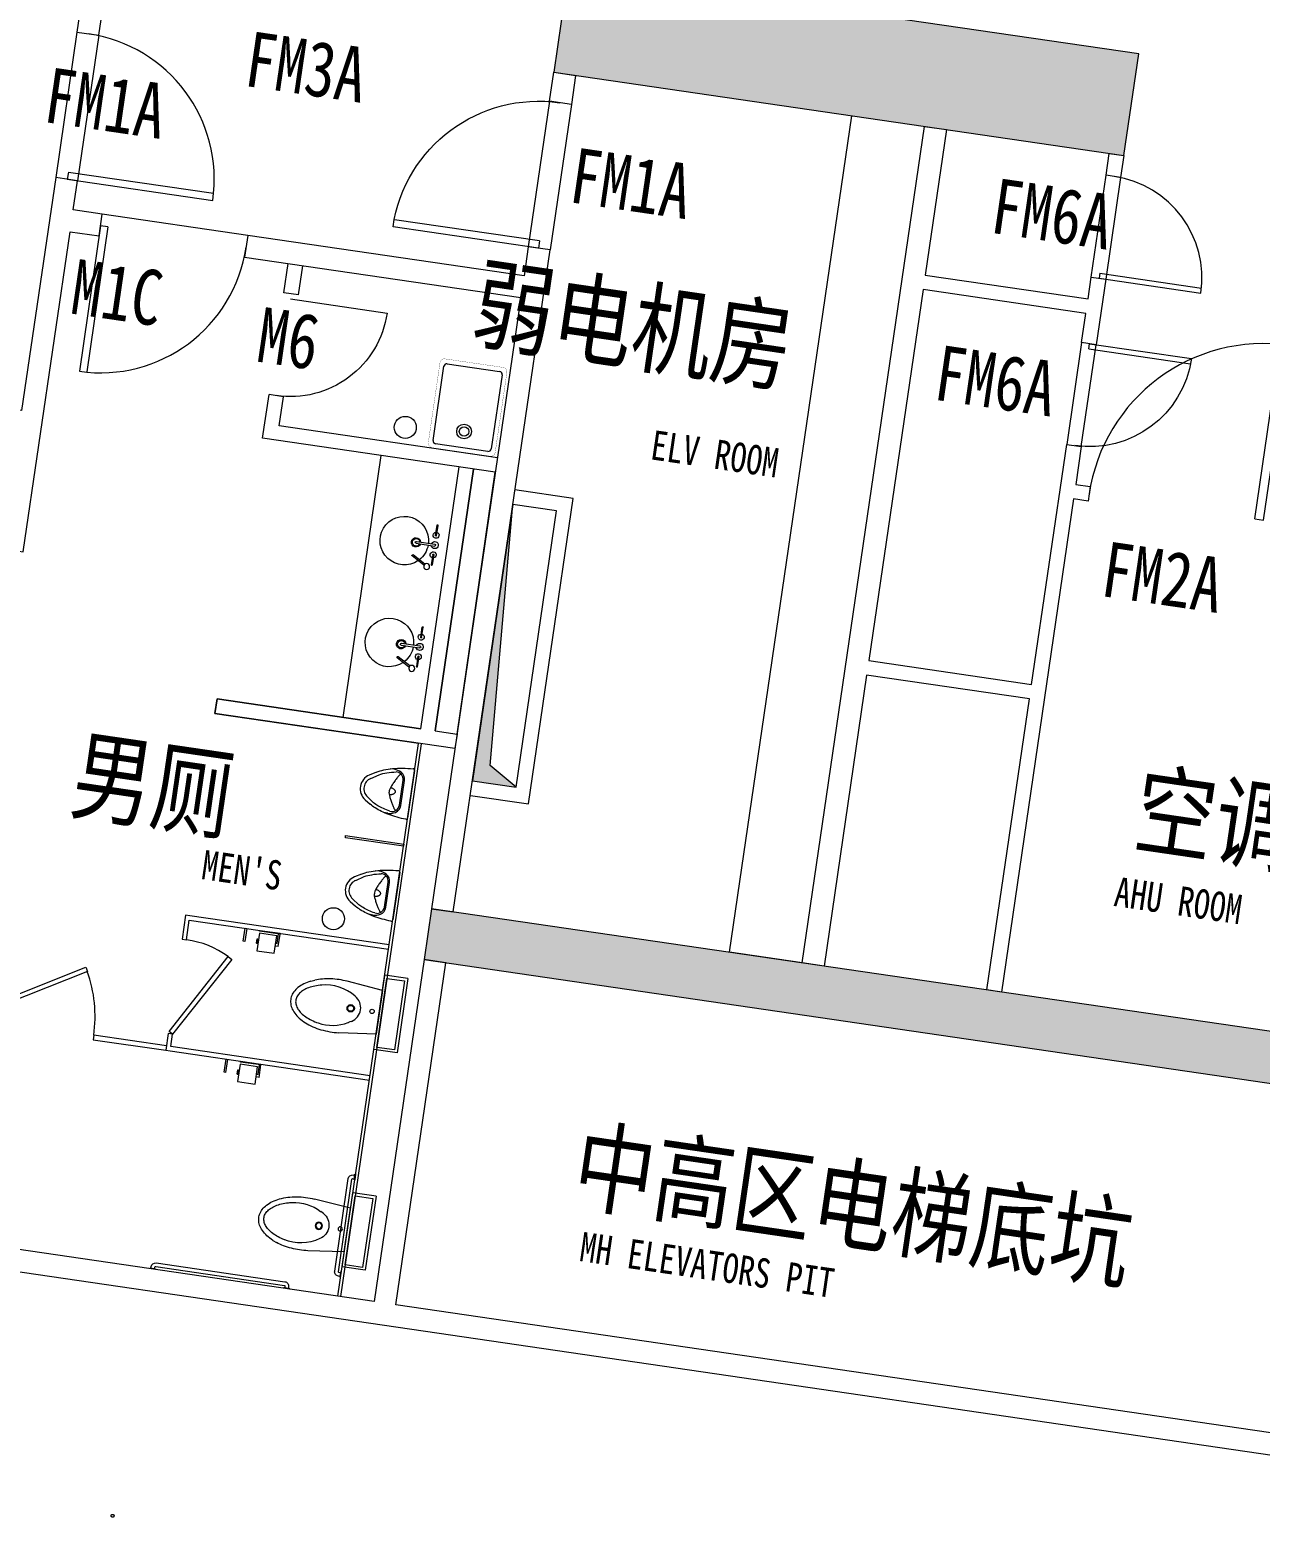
# Model space of a CAD drawing. Header units: inches. Extents: x -414268 to 632271, y -366004 to 318730.
# Drawn here: x 538989 to 547362, y 95801 to 105944 of the extents above; entities that cross this region are included whole.
import ezdxf
from ezdxf.enums import TextEntityAlignment as Align

# ---------------------------------------------------------------- set-up
doc = ezdxf.new("R2010")
doc.units = ezdxf.units.IN
doc.header["$LTSCALE"] = 1200
doc.header["$MEASUREMENT"] = 0
doc.linetypes.add('HIDDEN', pattern=[0.375, 0.25, -0.125])
doc.layers.get('0').update_dxf_attribs({"linetype": 'CONTINUOUS', "lineweight": 0})
for name, color, linetype, lineweight in [('a-door-p', 7, 'CONTINUOUS', 0), ('A-FLOR-PFIX', 7, 'CONTINUOUS', 0), ('A-FLOR-PFIX-P', 7, 'CONTINUOUS', 0), ('A-FURN-PFIX-P', 7, 'CONTINUOUS', 0), ('A-handicap', 7, 'CONTINUOUS', 0), ('COL-HATCH', 7, 'CONTINUOUS', 0), ('COLUMN', 7, 'CONTINUOUS', 0), ('EN-TEXT', 7, 'CONTINUOUS', 0), ('GROUND', 7, 'CONTINUOUS', 0), ('HATCH', 7, 'CONTINUOUS', 0), ('LVL_31-39$0$a-door-p', 7, 'CONTINUOUS', 0), ('LVL_31-39$0$A-FLOR-PFIX', 7, 'CONTINUOUS', 0), ('PUB_TEXT', 7, 'CONTINUOUS', 0), ('WALL', 7, 'CONTINUOUS', 0), ('WINDOW', 7, 'CONTINUOUS', 0), ('WINDOW_TEXT', 7, 'CONTINUOUS', 0), ('井道', 7, 'CONTINUOUS', 0), ('墙体-卫生', 7, 'CONTINUOUS', 0)]:
    doc.layers.add(name, color=color, linetype=linetype, lineweight=lineweight)
doc.styles.add('-黑体', font='simhei.ttf', dxfattribs={"width": 0.8})
doc.styles.add('SIMPLEX', font='SIMPLEX.SHX')

# ---------------------------------------------------------------- blocks, each defined once
blk = doc.blocks.new('_A1OSQ')
for p, q in [((0.44999999999982, 0), (0.44999999999982, 0.9969278574199233)), ((0.4999999999998, 0), (0.4999999999998, 1.0000000000004)), ((0.44999999999982, 0), (0.4999999999998, 0))]:
    blk.add_line(p, q)
blk.add_arc((0.5000000000002001, 0), 1.0000000000004, 90.0000000000229, 180)
blk = doc.blocks.new('LVL_31-39$0$URINAL')
at = {"layer": 'LVL_31-39$0$A-FLOR-PFIX'}
for p, q in [((-0.1637499999996912, -7.81487443646256e-08), (0.1637499999996912, 7.81487443646256e-08)), ((0.08565002782422582, -0.05829995912280594), (-0.08594997217724654, -0.05830004101791531)), ((0.08565003259666781, -0.06829995912302422), (-0.08594996740480099, -0.06830004101813358)), ((0.1377500422359681, -0.08849993425943126), (0.1371500417593303, -0.08749993454557625)), ((-0.1512499338529132, -0.1386000721833938), (-0.1497499206347612, -0.1663000714662672)), ((0.1511500661457212, -0.1385999278647461), (0.1497500797957123, -0.1671999285325256)), ((-0.1139498780153829, -0.25560005438237), (-0.0877498567795918, -0.3001000418785367)), ((-0.06604986283944925, -0.2874000315212015), (-0.1000498878944178, -0.234900047747729)), ((0.08195014536836354, -0.3045999608892771), (0.1077501266616423, -0.2653999485771266))]:
    blk.add_line(p, q, dxfattribs=at)
for points in [[(-0.1138929055290809, -0.2555976050305873, -0.04197502790692776), (-0.1363156073511931, -0.2079766548133364, -0.03093046898585828), (-0.1542771956187252, -0.1494393021352494, -0.02501492528113311), (-0.1669707020278004, -0.08261548080304237, -0.02203348069819863), (-0.1738258397426478, -0.0105074145042181, -0.02203348069819863)], [(-0.1248055503699419, -0.08637879872490828, 0.2470011044138137), (-0.1244007458634364, -0.08881837457438735, 0.07119060393788607), (-0.1214228037117877, -0.09243892512677121, 0.02947070160887847), (-0.1159944537326751, -0.09709123676864806, 0.01671128179695528), (-0.1083394143091816, -0.1025835739556982, 0.01143846806845339), (-0.09877317229242877, -0.1086895812024835, 0.008916081001959038), (-0.08768998085409052, -0.1151576118625002, 0.007692716023666554), (-0.07554661114505024, -0.1217210992320332, 0.007245366416274498), (-0.06284352740339827, -0.1281095425534886, 0.007411543348392851), (-0.0501042613405005, -0.1340596551531235, 0.008249825921652559), (-0.03785383584831337, -0.1393262152646884, 0.01008792220528998), (-0.0265971272509482, -0.1436921723448137, 0.01383595716363872), (-0.01679805785534327, -0.1469775923689411, 0.02219586069406484), (-0.008860476339190626, -0.1490470734454732, 0.02219586069406484)], [(0.1247545128390044, -0.08637867961243728, -0.2398256409106488), (0.1244386180491546, -0.08865387881779441, -0.07323498775111678), (0.1218180667556048, -0.09199138740223134, -0.03060512944947799), (0.1169894533428923, -0.09626818369912371, -0.01727377308325984), (0.1101307620931884, -0.1013266235871271, -0.01169548840811175), (0.1014948066268886, -0.1069802513044351, -0.008972835288344949), (0.09139991110931689, -0.1130206722697125, -0.007580071011186442), (0.08021817671702536, -0.1192252345749267, -0.006947340474867701), (0.0683617658657596, -0.1253652360082071, -0.006861721022569553), (0.0562677097679547, -0.1312143540926485, -0.007296580663858443), (0.04438179931816322, -0.1365569884075342, -0.008392557506398139), (0.03314215309375612, -0.1411962076908111, -0.01056395979153792), (0.0229630681597115, -0.1449610087903892, -0.01488978282279682), (0.01421974894214628, -0.1477126198966516, -0.02457853273618003), (0.007234477069740564, -0.1493496157171847, -0.02457853273618003)], [(0.1737747297739709, -0.01050724861384822, -0.01857599407059042), (0.1683371916234044, -0.07200758723229228, -0.02046936208016267), (0.1586382112721019, -0.1300366683309875, -0.02395510719189647), (0.1449924119738704, -0.1827120983334112, -0.02991480706298386), (0.1278424470408801, -0.2283251496636751, -0.04002135528251754), (0.1077446407024603, -0.2653961898133161, -0.04002135528251754)], [(-0.09996657403323184, -0.2348404998417379, -0.04197314393710386), (-0.1200690446547021, -0.1853105263480757, -0.02954807956825029), (-0.1356128582441052, -0.1236874063052227, -0.02954807956825029)], [(-0.02525866213845518, -0.1438913124960379, -0.0306008552127247), (-0.02373406558844593, -0.1357541747252924, -0.03382783228356781), (-0.0213085076035604, -0.1282614281509069, -0.03923167347140068), (-0.01807494706849866, -0.1217002303542216, -0.04741873818977813), (-0.01415730935732995, -0.1163220375497929, -0.0587031415337988), (-0.009705736925713637, -0.1123329675907314, -0.07170825845011312), (-0.004890835139708116, -0.1098859005551276, -0.08147118836164799), (0.0001028661306108347, -0.1090746196564254, -0.08163103032221074), (0.005083984571101041, -0.1099302170259904, -0.0720646317692552), (0.009861620101307977, -0.1124199021151213, -0.05906416023475456), (0.01425267107090633, -0.1164482583844801, -0.04769835831815106), (0.01808885158314766, -0.12186090011825, -0.03942373151203216), (0.02122314100861189, -0.1284503892169653, -0.03394915018503124), (0.02353541851286423, -0.1359641852092324, -0.0306673804463764), (0.02493706665650208, -0.1441143238001814, -0.0306673804463764)], [(0.1347684402625191, -0.1276978572355887, -0.02074550975023079), (0.1238416861521934, -0.1727553763636251, -0.02611906762303635), (0.1104320866303858, -0.2118751703127657, -0.03528606321283316), (0.09492288957115846, -0.2439391909384483, -0.03528606321283316)]]:
    blk.add_lwpolyline(points, format="xyb", dxfattribs=at)
blk.add_lwpolyline([(0.06105013878286769, -0.2907999708630626), (0.09495011640046513, -0.2438999546851193)], dxfattribs=at)
for centre, radius, start, end in [((-0.1638407826898067, -0.009991042189625432), 0.009998400068234582, 90.00002734408044, 182.960432899636), ((0.1637896722282619, -0.009990885829878948), 0.009998400068234582, 357.0396217885249, 90.00002734408044), ((-0.05121730186800022, -0.1385704124436984), 0.0999840000001769, 149.9497051218582, 180.0000273440803), ((-0.08591175955517016, -0.1182736770014969), 0.05999040014708384, 90.00002734408044, 150.1363995663026), ((-0.08591175955517016, -0.1182736770014969), 0.04999200000003545, 90.00002734408044, 186.1886440107471), ((0.0856607844438031, -0.11827359511949), 0.05999040014708384, 30.9147717885249, 90.00002734408044), ((0.0856607844438031, -0.11827359511949), 0.04999200000003545, 349.1405245663026, 90.00002734408044), ((0.05116631413221384, -0.1385703635817066), 0.0999840000001769, 2.734408043991721e-05, 30.0503495663026), ((-2.551233519909601e-05, -0.09987658001173827), 0.04999200000003545, 259.8390106774137, 278.5364745663026), ((-0.001525200950091232, -0.2494526447265883), 0.0999840000001769, 210.4626662329693, 326.5799967885248), ((-0.001525200950091232, -0.2494526447265883), 0.07498800000029979, 210.4626662329693, 326.5799967885248)]:
    blk.add_arc(centre, radius, start, end, dxfattribs=at)
blk = doc.blocks.new('GOOSE-NECK-FAUCET')
at = {"linetype": 'ByBlock'}
for p, q in [((-0.1204559242942196, 2.556551187559762), (-0.1204559242942196, 5.356551187559717)), ((0.02954407570541662, 5.456551187559853), (-0.02045592429385579, 5.456551187559739)), ((0.1295440757057804, 2.556551187559762), (0.1295440757057804, 5.35655118755983)), ((0.02954407570632611, 2.456551187559739), (-0.02045592429385579, 2.456551187559853)), ((-0.1204559242942196, -2.556551187559194), (-0.1204559242942196, -5.356551187559262)), ((0.02954407570632611, -2.456551187559171), (-0.02045592429385579, -2.456551187559171)), ((0.1295440757057804, -2.556551187559194), (0.1295440757057804, -5.356551187559262)), ((0.02954407570541662, -5.456551187559171), (-0.02045592429385579, -5.456551187559171))]:
    blk.add_line(p, q, dxfattribs=at)
for p, q in [((5, 0.25), (0, 0.25)), ((5, -0.25), (0, -0.25))]:
    blk.add_line(p, q)
for centre, start, end in [((-0.02045592429385579, 5.356551187559717), 90, 180), ((0.02954407570541662, 5.35655118755983), 7.016477563892661e-15, 90), ((-0.02045592429385579, 2.556551187559762), 179.9999999999963, 269.9999999999995), ((0.02954407570632611, 2.556551187559762), 270, 7.016477563892661e-15), ((-0.02045592429385579, -2.556551187559194), 90.0000000000005, 180.0000000000038), ((0.02954407570632611, -2.556551187559194), 7.016477563892661e-15, 89.99999999999999), ((-0.02045592429385579, -5.356551187559262), 180, 270), ((0.02954407570541662, -5.356551187559262), 270, 7.016477563892661e-15)]:
    blk.add_arc(centre, 0.1, start, end, dxfattribs=at)
for centre, radius, start, end in [((0, 0), 0.95, 20.92483242784501, 339.075167572155), ((0.004544075705780415, 2.656551187560581), 0.7999999999992724, 98.98929934517082, 81.01070065481247), ((0, 0), 0.25, 90, 270), ((5, 0), 0.25, 270, 90), ((0.004544075705780415, -2.656551187559899), 0.7999999999992724, 278.9892993451875, 261.0107006548292)]:
    blk.add_arc(centre, radius, start, end)
blk = doc.blocks.new('GOOSE2')
at = {"layer": 'A-FLOR-PFIX-P'}
for p, q in [((-15.82622240757598, -5.437620236790508), (-12.36212079243785, -3.437620236791417)), ((-15.63872240757598, -5.762379763210674), (-12.17462079243785, -3.762379763210674))]:
    blk.add_line(p, q, dxfattribs=at)
blk.add_circle((-16.42529273060234, -6), 0.7999999999992724, dxfattribs=at)
at = {"layer": 'A-FLOR-PFIX-P', "linetype": 'Continuous'}
for start, end in [(227.1899056490538, 177.7957724960281), (182.2042275039719, 223.7595291093358)]:
    blk.add_arc((-9.50000456809181, 8.881784197001252e-16), 6.500000000000473, start, end, dxfattribs=at)
at = {"layer": 'A-FLOR-PFIX-P', "color": 1}
for centre, radius, start, end in [((-12.66147882022494, 0), 1.25, 359.9999999999991, 168.4630409671838), ((-12.66147882022494, 0), 1.25, 191.5369590328162, 359.9999999999991), ((-12.71444232291549, 0), 1, 359.9999999999988, 165.522487814064), ((-12.71444232291549, 0), 1, 194.4775121859359, 359.9999999999988)]:
    blk.add_arc(centre, radius, start, end, dxfattribs=at)
at = {"layer": 'A-FLOR-PFIX-P'}
blk.add_arc((-12.26837079243785, -3.600000000001273), 0.1875, 299.9999999999999, 120, dxfattribs=at)
at = {"layer": 'A-FLOR-PFIX-P', "linetype": 'Continuous'}
blk.add_blockref('GOOSE-NECK-FAUCET', (-17.71471209470917, 0), dxfattribs=at)
blk = doc.blocks.new('PAP_FIX')
at = {"layer": 'A-FURN-PFIX-P'}
for p, q in [((0.0700000000000216, 0.1400000000001), (0.0700000000000216, 0.1450000000000955)), ((0.09000000000006025, 0.1500000000000909), (0.09000000000006025, 0.1400000000001)), ((0.06999999999999318, 0.02000000000003865), (0.06999999999999318, 0.009999999999990905)), ((0.09000000000003183, 0), (0.09000000000003183, 0.02000000000001023))]:
    blk.add_line(p, q, dxfattribs=at)
at = {"layer": 'A-FURN-PFIX-P', "linetype": 'Continuous'}
for p, q in [((0.06999999999999318, 0.009999999999990905), (0.004999999999995453, 0.009999999999990905)), ((0.09000000000003183, 0), (0.004999999999995453, 0))]:
    blk.add_line(p, q, dxfattribs=at)
for points in [[(0.09000000000003183, 0.2400000000000659), (0, 0.2400000000000659), (0, 0.230000000000075), (0.09000000000003183, 0.230000000000075)], [(0, 0), (0.004999999999995453, 0), (0.004999999999995453, 0.1400000000000432), (0, 0.1400000000000432)]]:
    blk.add_lwpolyline(points, close=True, dxfattribs=at)
at = {"layer": 'A-FURN-PFIX-P'}
for points in [[(0.1399999999999579, 0.1400000000000432), (0.1399999999999864, 0.02000000000003865), (0.02000000000001023, 0.02000000000003865), (0.02000000000001023, 0.1400000000000432)], [(0.0900000000001171, 0.1450000000000955), (0.09000000000014552, 0.1500000000001194), (0.06000000000008754, 0.1500000000001194), (0.06000000000008754, 0.1450000000000955)]]:
    blk.add_lwpolyline(points, close=True, dxfattribs=at)
blk = doc.blocks.new('TOILET')
for p, q in [((-0.1499999999996362, 0), (-0.1782999999995809, -0.2453999999997905)), ((-0.1499999999996362, 0), (0.1499999999996362, 0)), ((0.1499999999996362, 0), (0.1758000000008906, -0.2516999999988911)), ((-0.08560000000034051, -0.1780999999991764), (-0.08560000000034051, -0.1780999999991764)), ((-0.08549999999922875, -0.1780999999991764), (-0.08549999999922875, -0.1780999999991764)), ((0.08760000000074797, -0.1780999999991764), (0.09289999999964493, -0.1880000000001019)), ((0.08760000000074797, -0.1780999999991764), (0.08760000000074797, -0.1780999999991764)), ((0.09289999999964493, -0.1880000000001019), (0.0977999999995518, -0.1975999999995111)), ((0.09840000000076543, -0.1991999999991094), (0.0977999999995518, -0.1975999999995111)), ((0.1075999999993655, -0.2168000000001484), (0.1075000000000728, -0.217000000000553)), ((-0.180000000000291, -0.344199999999546), (-0.180000000000291, -0.344199999999546)), ((-0.1309999999994034, -0.3999999999996362), (-0.1309999999994034, -0.3999999999996362)), ((0.1309999999994034, -0.3999999999996362), (0.1309999999994034, -0.3999999999996362)), ((-0.1434000000008382, -0.4917000000004919), (-0.1542000000008557, -0.4655000000002474)), ((0.1273000000001048, -0.4162999999989552), (0.1273000000001048, -0.4162999999989552))]:
    blk.add_line(p, q)
for points in [[(-0.178266370041456, -0.2454325493339695, 0.0279538826200167), (-0.1815931306712173, -0.3023556302009354, 0.02792104773176321), (-0.1785877239788078, -0.359330006258574, 0.02920534583899387), (-0.169355894414366, -0.4143510489527102, 0.03197975881337965), (-0.1542224614921111, -0.4654828572537895, 0.03197975881337965)], [(-0.1434020706323054, -0.491649445361503, 0.04393474855164314), (-0.118029669703958, -0.5363870447403087, 0.05418658448822644), (-0.08783835790680428, -0.5714966679902602, 0.0675343502370265), (-0.05407798179840029, -0.5955248624739795, 0.08057792980782527), (-0.01814613848040381, -0.6074769196354737, 0.08598283548287178), (0.01846968150752559, -0.6068580535045953, 0.07950716864749476), (0.05425367266235526, -0.5936938836273384, 0.06615004057580573), (0.08772446516280752, -0.5685293744794535, 0.05302747694598918), (0.1174964499612088, -0.5324062752682153, 0.04311931194698351), (0.1423371396133462, -0.486819994060113, 0.03649764324792941), (0.1612181902481211, -0.4336576915397927, 0.03248608373061965), (0.1733579724914875, -0.375120157167629, 0.03050554331724761), (0.178253929013465, -0.3136307018721709, 0.03024449380066104), (0.1757033791737399, -0.2517348388973062, 0.03024449380066104)], [(-0.1281315139932246, -0.4133040802987011, 0.03120276292625737), (-0.1146175977405335, -0.4593715340981248, 0.03729988698273059), (-0.09667371886399678, -0.4994679256834331, 0.04703501497931092), (-0.07499355383043849, -0.5320432042857419, 0.0614842610631843), (-0.05041521687292061, -0.5558380711589734, 0.07942269185976195), (-0.02388886007719293, -0.569932661691098, 0.09279790860362559), (0.003560057703197117, -0.5737821056325174, 0.0904877861839212), (0.03087041314944372, -0.5672375907508354, 0.07471746683424799), (0.05698643950091764, -0.5505521156308362, 0.05725882438784765), (0.0808985405041085, -0.5243707092268721, 0.04408165496947041), (0.1016823194967742, -0.4897054952618589, 0.03541471712746803), (0.1185343148373761, -0.4478965654356841, 0.03006916978654881), (0.130803060214248, -0.4005601740111331, 0.03006916978654881)]]:
    blk.add_lwpolyline(points, format="xyb")
for centre, radius in [((-2.424399826850276e-05, -0.04935423200186051), 0.01499760013992982), ((-2.424399826850276e-05, -0.1962307280009554), 0.02499600000001216), ((-2.424399826850276e-05, -0.1962307280009554), 0.01999680000831435)]:
    blk.add_circle(centre, radius)
for centre, radius, start, end in [((0.1638495319984941, -0.344706968000537), 0.2999520000011992, 146.25695, 194.1010833333334), ((0.001075580001270282, -0.2281256240003131), 0.09998400000017692, 30.00072777777778, 149.9992722222222), ((-0.163898019998669, -0.344706968000537), 0.2999520000011992, 349.2853555555556, 29.01567222222228), ((-0.163898019998669, -0.344706968000537), 0.2999520000011992, 346.1953083333334, 346.528775)]:
    blk.add_arc(centre, radius, start, end)
blk = doc.blocks.new('_A1LBT')
for p, q in [((0.44999999999982, 0), (0.44999999999982, 0.9969278574199233)), ((0.4999999999998, 0), (0.4999999999998, 1.0000000000004)), ((0.44999999999982, 0), (0.4999999999998, 0))]:
    blk.add_line(p, q)
blk.add_arc((0.5000000000002001, 0), 1.0000000000004, 90.0000000000229, 180)
blk = doc.blocks.new('_DBLK')
blk.add_line((-0.45, 0), (-0.45, -0.95))
blk.add_arc((-0.45, 0), 0.95, 270, 0)
at = {"layer": 'WINDOW_TEXT', "style": 'SIMPLEX', "flags": 9}
blk.add_attdef('A', text='', height=1, dxfattribs=at).set_placement((0, 1.5), align=Align.MIDDLE)
blk = doc.blocks.new('M_E3')
for p, q in [((-275, -410), (-275, -50)), ((-255, -30), (255, -30)), ((275, -50), (275, -410)), ((255, -430), (-255, -430))]:
    blk.add_line(p, q)
at = {"const_width": 1.5}
for points in [[(-275, 0, 0.414213562373095), (-305, -30, 0.414213562373095)], [(305, -30, 0.414213562373095), (275, 0, 0.414213562373095)], [(-305, -430, 0.414213562373095), (-275, -460, 0.414213562373095)], [(275, -460, 0.414213562373095), (305, -430, 0.414213562373095)]]:
    blk.add_lwpolyline(points, format="xyb", dxfattribs=at)
for points in [[(-275, 0), (275, 0)], [(-305, -430), (-305, -30)], [(305, -30), (305, -430)], [(275, -460), (-275, -460)]]:
    blk.add_lwpolyline(points, dxfattribs=at)
for radius in [50, 32.5]:
    blk.add_circle((165, -230), radius)
for centre, start, end in [((-255, -50), 90, 180), ((255, -50), 0, 90), ((-255, -410), 180, 270), ((255, -410), 270, 0)]:
    blk.add_arc(centre, 20, start, end)
at = {"width": 0.8, "flags": 9}
for tag in ['YSIZE', 'XSIZE']:
    blk.add_attdef(tag, (0, 0), '', height=0.5, dxfattribs=at)

msp = doc.modelspace()

# ---------------------------------------------------------------- hatches: boundary and pattern name
at = {"layer": 'COL-HATCH'}
msp.add_hatch(color=256, dxfattribs=at).paths.add_polyline_path([(546534.9616093547, 105781.6139226947), (542656.0084585999, 106348.2375643728), (542554.8072814792, 105656.2705056684), (546433.663231005, 105088.9822467342)])
msp.add_hatch(color=256, dxfattribs=at).paths.add_polyline_path([(546534.9616093547, 105781.6139226947), (542656.0084585999, 106348.2375643728), (542554.8072814792, 105656.2705056684), (546433.663231005, 105088.9822467342)])
h = msp.add_hatch(color=256, dxfattribs=at)
edge = h.paths.add_edge_path()
edge.add_line((550894.6520244728, 103251.0667877427), (550232.3068995553, 98722.25575037974))
edge.add_line((550232.3068995555, 98722.2557503797), (541722.8320234697, 99966.77868438775))
edge.add_line((541722.8320234697, 99966.77868438777), (541672.1828342956, 99620.46284640755))
edge.add_line((541672.1828342956, 99620.46284640758), (550181.6577103802, 98375.93991239957))
edge.add_line((550181.6577103802, 98375.93991239957), (549819.8777877041, 95902.25535539794))
edge.add_line((549819.8777877041, 95902.25535539792), (550512.5094636641, 95800.95697704853))
edge.add_line((550512.5094636641, 95800.95697704853), (551629.2428625929, 103436.66584331))
edge.add_arc((539552.4149342182, 95837.39741612611), 14268.79999999882, 32.17989828094247, 41.17890108709609)
edge.add_line((550291.9330902374, 105232.1514425229), (547920.2249612752, 105579.0171659957))
edge.add_line((547920.2249612752, 105579.0171659957), (547818.926582926, 104886.3854900352))
edge.add_line((547818.926582926, 104886.3854900352), (549903.7372779711, 104581.4789287219))
edge.add_line((549903.7372779711, 104581.4789287219), (550894.6520244689, 103251.0667877478))
h = msp.add_hatch(color=256, dxfattribs=at)
edge = h.paths.add_edge_path()
edge.add_line((550894.6520244728, 103251.0667877427), (550232.3068995553, 98722.25575037974))
edge.add_line((550232.3068995555, 98722.2557503797), (541722.8320234697, 99966.77868438775))
edge.add_line((541722.8320234697, 99966.77868438777), (541672.1828342956, 99620.46284640755))
edge.add_line((541672.1828342956, 99620.46284640758), (550181.6577103802, 98375.93991239957))
edge.add_line((550181.6577103802, 98375.93991239957), (549819.8777877041, 95902.25535539794))
edge.add_line((549819.8777877041, 95902.25535539792), (550512.5094636641, 95800.95697704853))
edge.add_line((550512.5094636641, 95800.95697704853), (551629.2428625929, 103436.66584331))
edge.add_arc((539552.4149342182, 95837.39741612611), 14268.79999999882, 32.17989828094247, 41.17890108709609)
edge.add_line((550291.9330902374, 105232.1514425229), (547920.2249612752, 105579.0171659957))
edge.add_line((547920.2249612752, 105579.0171659957), (547818.926582926, 104886.3854900352))
edge.add_line((547818.926582926, 104886.3854900352), (549903.7372779711, 104581.4789287219))
edge.add_line((549903.7372779711, 104581.4789287219), (550894.6520244689, 103251.0667877478))
at = {"layer": 'HATCH'}
msp.add_hatch(color=13, dxfattribs=at).paths.add_polyline_path([(542298.3360158983, 100792.1847388259), (542121.4715172274, 100939.6534762866), (542276.4466102922, 102715.5985928683), (542001.4869396591, 100835.5509495078)])
at = {"layer": '墙体-卫生'}
h = msp.add_hatch(dxfattribs=at)
h.set_pattern_fill('LINE', color=256, scale=375, angle=-8.320600315977323, style=0)
h.set_pattern_definition([(81.61035320591844, (234510.8588936526, -983892.0261323622), (46.37337720257008, -6.839262520781016), [])])
edge = h.paths.add_edge_path()
edge.add_arc((541544.3663443332, 103240.1881044479), 75.00000000000006, -2.544443745170813e-14, 360)
h = msp.add_hatch(dxfattribs=at)
h.set_pattern_fill('LINE', color=256, scale=375, angle=-8.320600315977323, style=0)
h.set_pattern_definition([(81.61035320591844, (234022.0918908307, -987233.9898817798), (46.37337720257008, -6.839262520781016), [])])
edge = h.paths.add_edge_path()
edge.add_arc((541055.5993415113, 99898.22435503075), 75.00000000000006, -2.544443745170813e-14, 360)

# ---------------------------------------------------------------- linework, layer by layer
for p, q in [((540472.3373668347, 104545.942350945), (539482.8635440348, 104690.6543200157)), ((542352.3290889275, 104270.9898135706), (540472.3372171593, 104545.9413275282)), ((542381.2714827415, 104468.8845781307), (542352.3290889275, 104270.9898135706)), ((541896.4863863545, 101154.1472717486), (542156.9679306822, 102935.2001527897))]:
    msp.add_line(p, q)
at = {"linetype": 'HIDDEN'}
msp.add_circle((539552.4149342172, 95837.3974161248), 10, dxfattribs=at)
at = {"layer": 'a-door-p'}
for points in [[(541434.8092430062, 99720.87055554696), (540078.6568711707, 99919.20978955804), (540078.6568711707, 99919.20978955804), (540048.9726564863, 99923.55114863013), (540025.09518159, 99760.28796786809), (540054.7793962744, 99755.94660879597), (540074.3155120991, 99889.52557487396), (541430.467883934, 99691.18634086294)], [(539918.7318843231, 99033.02470810956), (539423.9949729231, 99105.38069264487), (539419.6536138505, 99075.69647796094), (539914.3905252509, 99003.34049342558)], [(541304.5684708431, 98830.34411502637), (539948.4160990072, 99028.68334903737), (539960.7166163779, 99112.78862397553), (539931.032401694, 99117.12998304766), (539914.3905252509, 99003.34049342558), (539944.0747399356, 98998.99913435339), (539944.0747399356, 98998.99913435339), (541300.227111771, 98800.65990034238)]]:
    msp.add_lwpolyline(points, dxfattribs=at)
msp.add_lwpolyline([(540339.865968239, 99640.75241912004), (540363.3999051405, 99622.14720979828), (539960.7166163779, 99112.78862397553), (539937.1826794764, 99131.39383329736)], close=True, dxfattribs=at)
msp.add_arc((539960.7166163782, 99112.78862397559), 650.0000000000003, 54.31654434645981, 81.67939968390236, dxfattribs=at)
at = {"layer": 'A-FLOR-PFIX'}
for p, q in [((541330.6146605078, 99008.43596888728), (541404.4178222071, 99513.06761011903)), ((541330.7593699708, 99009.4254247878), (541404.5625316675, 99514.05706600235)), ((541561.8912157742, 99491.04751977301), (541404.5625316675, 99514.05706600235)), ((541351.0500618839, 99023.63874681335), (541419.6435886507, 99492.64933099877)), ((541351.0500618839, 99023.63874681335), (541419.6435886507, 99492.64933099877)), ((541419.6435886514, 99492.64933099889), (541539.2133865668, 99475.1620622553)), ((541419.6435886514, 99492.64933099889), (541539.2133865668, 99475.1620622553)), ((541539.2133865675, 99475.16206225498), (541470.6198598142, 99006.15147804798)), ((541539.2133865675, 99475.16206225498), (541470.6198598142, 99006.15147804798)), ((541561.8912157742, 99491.04751977301), (541488.0880540821, 98986.41587855788)), ((541561.8912157742, 99491.04751977301), (541488.0880540821, 98986.41587855788)), ((541488.0881115492, 98986.41587015323), (541330.7593699708, 99009.4254247878)), ((541470.6198598142, 99006.15147804798), (541351.0500618839, 99023.63874681335)), ((541470.6198598142, 99006.15147804798), (541351.0500618839, 99023.63874681335)), ((541114.2456254091, 97529.18992922024), (541188.0487871086, 98033.82157045207)), ((541114.3903348718, 97530.17938512083), (541188.1934965686, 98034.8110263354)), ((541134.6810267849, 97544.39270714637), (541203.2745535525, 98013.40329133181)), ((541134.6810267849, 97544.39270714637), (541203.2745535525, 98013.40329133181)), ((541345.5221806755, 98011.80148010615), (541188.1934965686, 98034.8110263354)), ((541203.274553553, 98013.40329133176), (541322.8443514684, 97995.91602258832)), ((541203.274553553, 98013.40329133176), (541322.8443514684, 97995.91602258832)), ((541322.8443514691, 97995.91602258802), (541254.2508247155, 97526.90543838099)), ((541322.8443514691, 97995.91602258802), (541254.2508247155, 97526.90543838099)), ((541345.5221806755, 98011.80148010615), (541271.7190189834, 97507.16983889087)), ((541345.5221806755, 98011.80148010615), (541271.7190189834, 97507.16983889087)), ((541271.7190764509, 97507.16983048625), (541114.3903348718, 97530.17938512083)), ((541254.2508247155, 97526.90543838099), (541134.6810267849, 97544.39270714637)), ((541254.2508247155, 97526.90543838099), (541134.6810267849, 97544.39270714637))]:
    msp.add_line(p, q, dxfattribs=at)
at = {"layer": 'A-FLOR-PFIX-P'}
msp.add_line((541378.7804676015, 103049.0111880022), (541118.2992763384, 101267.9582553248), dxfattribs=at)
at = {"layer": 'A-handicap'}
for points in [[(541099.3222912275, 97465.68100814224), (541089.4275529999, 97467.12812783291, -0.4142135623730951), (541064.0846973879, 97501.15370158906), (541156.1574235752, 98130.70461531973, -0.4142135623730951), (541190.1829973313, 98156.04747093169), (541200.0777355593, 98154.60035124101)], [(541102.9400904546, 97490.4178537122), (541093.0453522266, 97491.8649734029, -0.4142135623730919), (541088.8215429578, 97497.53590236235), (541180.8942691456, 98127.086816093, -0.414213562373092), (541186.5651981051, 98131.31062536169), (541196.4599363324, 98129.863505671)], [(539813.983242064, 97522.28073158866), (539815.4303617543, 97532.17546981669, -0.4142135623730951), (539849.4559355108, 97557.51832542848), (540725.1402686893, 97429.44823280095, -0.4142135623730951), (540750.4831243011, 97395.42265904484), (540749.0360046104, 97385.52792081688)], [(539838.7200876335, 97518.66293236191), (539840.1672073244, 97528.55767058996, -0.4142135623730919), (539845.8381362837, 97532.78147985859), (540721.5224694626, 97404.71138723096, -0.414213562373092), (540725.7462787312, 97399.0404582716), (540724.2991590404, 97389.1457200436)]]:
    msp.add_lwpolyline(points, format="xyb", dxfattribs=at)
for points in [[(541195.8317705481, 98125.56839722735), (541200.7059013443, 98158.89545968462, -0.4142135623731067), (541204.1084587197, 98161.42974524584), (541206.0874063654, 98161.14032130764), (541200.3450037551, 98121.87641591355), (541198.3660561093, 98122.16583985169, -0.4142135623730929)], [(539806.2855762446, 97520.3746118121, -0.4142135623731067), (539809.68813362, 97522.9088973733), (539843.0151960773, 97518.03476657727, -0.4142135623730929), (539845.5494816385, 97514.6322092017), (539845.2600577006, 97512.65326155609), (539805.9961523064, 97518.39566416648)], [(541103.5682562392, 97494.7129621559), (541099.4176852885, 97466.33326881261, 0.2056833500153684), (541101.2284110037, 97457.98334232293), (541103.2073586502, 97457.69391838479), (541108.9497612605, 97496.95782377887), (541106.9708136148, 97497.24724771702, 0.4142135623730929)], [(540720.0040505966, 97389.77388582824), (540753.331113054, 97384.89975503227, -0.4142135623731067), (540755.8653986151, 97381.49719765662), (540755.5759746772, 97379.518250011), (540716.3120692831, 97385.26065262152), (540716.6014932215, 97387.23960026703, -0.4142135623730929)]]:
    msp.add_lwpolyline(points, format="xyb", close=True, dxfattribs=at)
at = {"layer": 'COLUMN'}
msp.add_lwpolyline([(546534.9616093547, 105781.6139226947), (542656.0084585999, 106348.2375643728), (542554.8072814792, 105656.2705056684), (546433.663231005, 105088.9822467342)], close=True, dxfattribs=at)
msp.add_lwpolyline([(550894.6520244728, 103251.0667877427), (550232.3068995555, 98722.2557503797), (541722.8320234697, 99966.77868438777), (541672.1828342956, 99620.46284640758), (550181.6577103802, 98375.93991239957), (549819.8777877041, 95902.25535539792), (550512.5094636641, 95800.95697704853), (551629.2428625929, 103436.66584331, 0.03928574921262454), (550291.9330902374, 105232.1514425229), (547920.2249612752, 105579.0171659957), (547818.926582926, 104886.3854900352), (549903.7372779711, 104581.4789287219), (550894.6520244689, 103251.0667877479)], format="xyb", dxfattribs=at)
at = {"layer": 'GROUND'}
for p, q in [((542525.983451817, 105458.3584009306), (542381.2714827459, 104468.8845781301)), ((542674.4045252369, 105436.65160557), (542529.6925561663, 104447.1777827695))]:
    msp.add_line(p, q, dxfattribs=at)
for points in [[(541987.0226721512, 100736.650947267), (542382.8122012713, 100678.7661596388), (542686.7073363196, 102756.6611875201), (542290.9178071995, 102814.5459751483)], [(542001.4938690581, 100835.5983295471), (542298.3360158983, 100792.1847388259), (542573.2887571328, 102672.185002147), (542276.4466102922, 102715.5985928683)]]:
    msp.add_lwpolyline(points, dxfattribs=at)
at = {"layer": 'LVL_31-39$0$a-door-p'}
msp.add_lwpolyline([(539380.9060252674, 99540.16981198922), (538544.5494290944, 99207.74291168823), (538533.4685324505, 99235.62146480153), (539369.8251285905, 99568.0483651949), (539380.9060252674, 99540.16981198922)], dxfattribs=at)
msp.add_arc((538541.3424149419, 99235.43094961741), 892.1819263086455, 351.6189353856823, 19.94763517910318, dxfattribs=at)
at = {"layer": 'LVL_31-39$0$A-FLOR-PFIX'}
msp.add_lwpolyline([(541532.852372033, 100391.2443352683), (541136.46659414, 100449.2163251367), (541138.6357336307, 100464.0479023587), (541535.0215115235, 100406.0759124903)], close=True, dxfattribs=at)
at = {"layer": 'WALL'}
for p, q in [((543751.2533602109, 99670.11914779281), (544583.3471823675, 105359.5936288965)), ((540718.5224479586, 104156.2139091543), (540747.4649495014, 104354.1086579588)), ((540817.4698223609, 104141.7426583829), (540846.4123239038, 104339.6374071875)), ((540817.4698223609, 104141.7426583829), (540718.5224479586, 104156.2139091543)), ((540573.8098142014, 103166.739303303), (540617.2236925592, 103463.582288338)), ((540716.1710669613, 103449.1110375667), (540617.2236925592, 103463.582288338)), ((540687.2284472527, 103251.2154807981), (540716.1710669615, 103449.1110375667)), ((542156.9679306822, 102935.2001527897), (540573.8098142012, 103166.739303303)), ((542171.4391275891, 103034.1475350698), (540687.2284472527, 103251.2154807981)), ((541649.7065170768, 101190.2391824059), (541910.1880614038, 102971.292063447)), ((544245.9902716114, 99597.76316325745), (543751.2533602109, 99670.11914779281))]:
    msp.add_line(p, q, dxfattribs=at)
for points in [[(539339.1359215246, 106126.5670649712), (539310.1935277104, 105928.6723004111), (539458.6146011304, 105906.9655050506), (539487.5569949446, 106104.8602696106)], [(542703.3469190465, 105634.5463701308), (542674.4045252323, 105436.6516055707), (542525.9834518121, 105458.3584009313), (542554.9258456265, 105656.2531654914)], [(546144.2392928633, 103110.034601133), (546106.6141809048, 102852.7714072049), (546205.5615631854, 102838.3002102978), (546191.0903662778, 102739.3528280178), (546092.1429839977, 102753.8240249247), (545601.5694088486, 99399.50776563067), (545502.6220265676, 99413.97896253775), (545792.0459647095, 101392.926608139), (544683.8352831723, 101555.0040134982), (544394.4113450309, 99576.05636789696), (544245.9902716116, 99597.76316325754), (545078.0840937677, 105287.2376443612), (545226.5051671877, 105265.5308490006), (545081.793198117, 104276.0570261999), (546190.0038796538, 104113.9796208407), (546211.7106750146, 104262.4006942608), (546310.6580572943, 104247.9294973538), (546245.5376712128, 103802.6662770935), (546146.5902889327, 103817.1374740006), (546175.5326827466, 104015.0322385606), (545067.32200121, 104177.1096439198), (544698.3064800797, 101653.9513957783), (545806.5171616166, 101491.8739904191), (546045.2919105832, 103124.5057980401)], [(546411.9564356443, 104940.5611733141), (546313.0090533639, 104955.0323702212), (546334.7158487246, 105103.4534436413), (546433.6632310047, 105088.9822467342)], [(537032.2353494444, 103482.5720289437), (538912.2356127664, 103207.6192877094), (538796.4660375095, 102416.0402294689), (538944.8871109292, 102394.3334341083), (539263.2534428847, 104571.1758442696), (539461.1567486746, 104542.2332465955), (539482.8635440345, 104690.6543200157), (539284.9602382455, 104719.5969176898), (539313.9026320595, 104917.4916822499), (539165.4815586396, 104939.1984776105), (538933.9424081265, 103356.0403611294), (537053.9421448051, 103630.9931023638)], [(541332.1097069788, 97295.19936282618), (538264.7408562968, 97743.80646694537), (538604.8139836134, 100069.0699505269), (538456.3929101927, 100090.7767458874), (538116.3197828771, 97765.51326230596), (531932.1083903732, 98669.9630689979), (531910.4015950128, 98521.5419955778), (541310.4029116181, 97146.77828940611), (548434.6144357831, 96104.85211209698), (548456.3212311431, 96253.27318551703), (541480.530780399, 97273.49256746558), (541820.6039077148, 99598.75605104698), (541672.1828342956, 99620.46284640758)]]:
    msp.add_lwpolyline(points, close=True, dxfattribs=at)
for points in [[(542352.3290889277, 104270.9898135705), (540472.337366835, 104545.9423509449), (540450.6305714748, 104397.5212775249), (542330.6222935668, 104122.5687401504), (541722.8320234697, 99966.77868438777), (541871.2530968899, 99945.07188902731), (542529.6925561617, 104447.1777827701), (542381.2714827415, 104468.8845781307), (542352.3290900565, 104270.9898212907)], [(542009.1354436837, 102956.82086654), (541748.6538993567, 101175.7679854988), (541896.4863863545, 101154.1472717486), (541882.0151894477, 101055.1998894685), (540249.3987336499, 101293.972393209), (540263.869930557, 101392.919775489), (541649.7065170768, 101190.2391824059), (541910.188061404, 102971.2920634469)], [(541649.1099327754, 101190.3264337176), (540263.869930557, 101392.919775489), (540249.3987336499, 101293.972393209), (541634.6387416604, 101091.3790389125)]]:
    msp.add_lwpolyline(points, dxfattribs=at)
at = {"layer": 'WINDOW'}
for p, q in [((539310.1935277104, 105928.672300411), (539165.4815586396, 104939.1984776105)), ((539458.6146011301, 105906.9655050505), (539313.9026320593, 104917.4916822499)), ((542525.983451817, 105458.3584009306), (542381.2714827459, 104468.88457813)), ((542674.4045252369, 105436.65160557), (542529.6925561663, 104447.1777827694)), ((546211.7106750146, 104262.4006942608), (546313.0090533639, 104955.0323702212)), ((546411.9564356443, 104940.5611733141), (546310.6580572943, 104247.9294973538)), ((546146.5902889327, 103817.1374740006), (546045.2919105832, 103124.5057980401)), ((546144.2392928633, 103110.034601133), (546245.5376712128, 103802.6662770935))]:
    msp.add_line(p, q, dxfattribs=at)
at = {"layer": '井道'}
msp.add_lwpolyline([(542298.3360158983, 100792.1847388259), (542121.4715172274, 100939.6534762866), (542276.4466102922, 102715.5985928683), (542001.4869396591, 100835.5509495078)], close=True, dxfattribs=at)
at = {"layer": '墙体-卫生'}
for p, q in [((541748.6538993567, 101175.7679854988), (542009.1354436837, 102956.8208665399)), ((541085.3298392768, 97331.29128425627), (541635.23532017, 101091.2918001258)), ((541105.119315733, 97328.39704487484), (541655.0247966258, 101088.3975607444))]:
    msp.add_line(p, q, dxfattribs=at)
for centre in [(541544.3663443332, 103240.1881044479), (541055.5993415113, 99898.22435503075)]:
    msp.add_circle(centre, 75.00000000000006, dxfattribs=at)

# ---------------------------------------------------------------- block references
at = {"rotation": 261.6793996840004}
msp.add_blockref('M_E3', (542196.0062997474, 103342.0456019891), dxfattribs=at)
at = {"extrusion": (0, 0, -1), "xscale": -1000.000000000064, "yscale": 999.9999999999962, "zscale": -1000, "rotation": 98.31755157344632}
for p in [(-541583.9889831508, 100745.0632955841), (-541482.6906048015, 100052.4316196236)]:
    msp.add_blockref('LVL_31-39$0$URINAL', p, dxfattribs=at)
at = {"xscale": -999.999999999996, "yscale": 999.9999999999962, "zscale": 1000, "rotation": 81.67939968402206}
for p in [(540692.7409839488, 99799.07996055587), (540562.5002117851, 98908.55352003535)]:
    msp.add_blockref('PAP_FIX', p, dxfattribs=at)
at = {"layer": 'A-FLOR-PFIX', "xscale": 999.9999999999959, "yscale": 999.9999999999962, "zscale": 1000, "rotation": 261.679399684022}
msp.add_blockref('TOILET', (541366.9395087494, 99260.78713365682), dxfattribs=at)
at = {"layer": 'A-FLOR-PFIX', "extrusion": (0, 0, -1), "xscale": 999.9999999999959, "yscale": 999.9999999999962, "zscale": -1000, "rotation": 98.32060031597796}
msp.add_blockref('TOILET', (-541150.577490445, 97781.58907159299), dxfattribs=at)
at = {"layer": 'A-FLOR-PFIX-P', "linetype": 'Continuous', "xscale": -25.39359968262655, "yscale": 25.39359968265126, "zscale": 25.39359968266648, "rotation": 351.6793996836047}
for p in [(541299.1886756942, 102504.8006160163), (541197.8902973454, 101812.1689400557)]:
    msp.add_blockref('GOOSE2', p, dxfattribs=at)
at = {"layer": 'WINDOW'}
for name, p, xscale, yscale, zscale, rotation in [('_A1OSQ', (539316.9954489996, 105422.3584314851), -999.999999999996, -999.9999999999962, 1000, 81.67939968402206), ('_A1OSQ', (542522.8906348783, 104953.4916516954), 999.9999999999959, -999.9999999999962, 1000, 261.679399684022), ('_A1LBT', (546316.7809244432, 104600.7573739421), 700.0000000000048, 700.0000000000036, 700, 261.6793996840212), ('_A1LBT', (539966.0232584507, 104539.1387923486), 999.999999999996, 999.9999999999962, 1000, 171.679399684022), ('_DBLK', (540717.3467574604, 103802.6624733605), -699.9999999999969, 700.0000000000036, 700, 81.6793684940208), ('_A1LBT', (546791.286698566, 102697.0519686013), 1199.99999999997, 1200.000000000024, 1200, 351.6793996836047), ('_A1LBT', (546150.3621600117, 103462.8624777214), -700.0000000000048, 700.0000000000036, 700, 261.6793996840212)]:
    msp.add_blockref(name, p, dxfattribs=dict(at, xscale=xscale, yscale=yscale, zscale=zscale, rotation=rotation))

# ---------------------------------------------------------------- texts
at = {"layer": 'EN-TEXT', "style": '-黑体', "width": 0.8}
msp.add_text('ELV ROOM', height=200, rotation=351.6793996836608, dxfattribs=at).set_placement((543206.3283830467, 103024.0829456666))
at = {"layer": 'EN-TEXT', "char_height": 200, "width": 5312.725219283135, "attachment_point": 1, "rotation": 351.6793996840229, "style": '-黑体'}
for s, insert in [("MEN'S", (540178.7762178851, 100367.4733719078)), ('AHU ROOM', (546388.5115742106, 100184.2314626765)), ('MH ELEVATORS PIT', (542751.1123709637, 97769.5638727579))]:
    msp.add_mtext(s, dxfattribs=dict(at, insert=insert))
at = {"layer": 'PUB_TEXT', "style": '-黑体', "width": 0.8}
for s, p in [('弱电机房', (541979.069514761, 103842.3957774651)), ('男厕 ', (539249.7195551251, 100639.823813311)), ('空调机房', (546481.8446297392, 100407.0582672002)), ('中高区电梯底坑', (542665.8998036878, 97981.92933491302))]:
    msp.add_text(s, height=500, rotation=351.6793996836608, dxfattribs=at).set_placement(p)
at = {"layer": 'WINDOW_TEXT', "style": '-黑体', "width": 0.8}
for s, p in [('FM3A', (540438.2109715946, 105565.0790313428)), ('FM1A', (539072.3627857538, 105319.4125275943)), ('FM1A', (542648.352488867, 104773.8027981982)), ('FM6A', (545514.620204902, 104565.9635504823)), ('M1C', (539254.3663979173, 104016.6359093795)), ('M6', (540520.2648152541, 103689.8201834508)), ('FM6A', (545129.5614294917, 103430.9786812886)), ('FM2A', (546265.6418403941, 102095.2125121006))]:
    msp.add_text(s, height=375, rotation=351.6793996836608, dxfattribs=at).set_placement(p)

doc.saveas('drawing.dxf')
